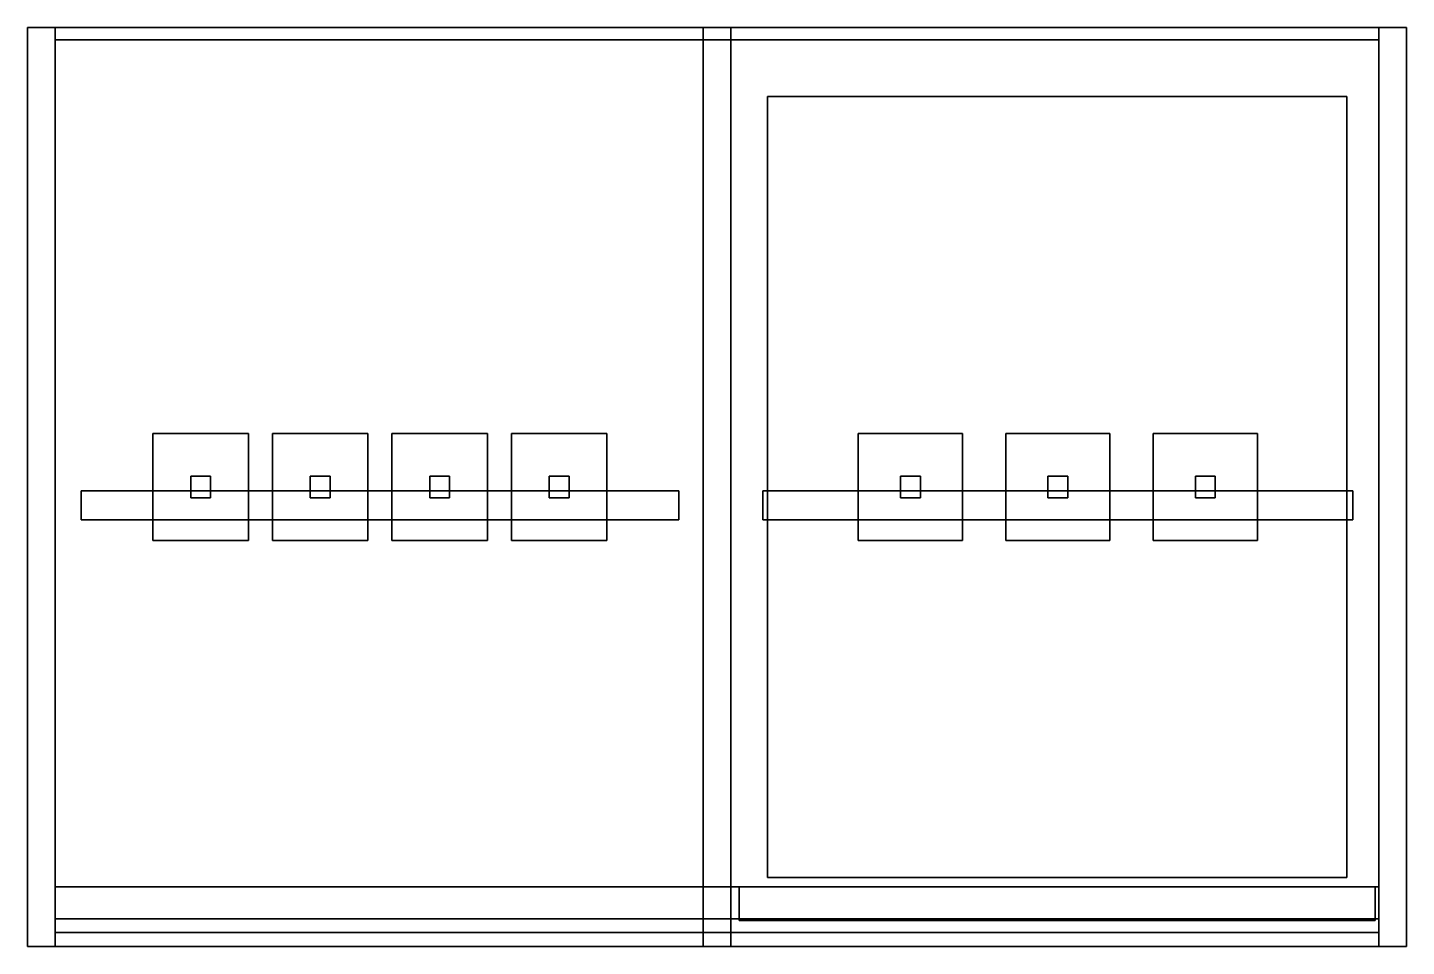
# Model space of a CAD drawing. Header units: millimetres. Extents: x 0 to 900, y -600 to 0.
import ezdxf

# ---------------------------------------------------------------- set-up
doc = ezdxf.new("R2010")
doc.units = ezdxf.units.MM
for name, color, linetype in [('AKSESUAR', 7, 'Continuous'), ('ARKALIK', 7, 'Continuous'), ('ASKILIK', 7, 'Continuous'), ('BAZA', 7, 'Continuous'), ('BOLME', 7, 'Continuous'), ('CEKMECE', 7, 'Continuous'), ('GOVDE', 7, 'Continuous'), ('RAFLAR', 7, 'Continuous')]:
    doc.layers.add(name, color=color, linetype=linetype)

msp = doc.modelspace()

# ---------------------------------------------------------------- linework, layer by layer
at = {"layer": 'AKSESUAR'}
for points in [[(81.8, -335, 1470), (144.2, -335, 1470), (144.2, -265, 1470), (81.8, -265, 1470)], [(81.8, -335, 1810), (144.2, -335, 1810), (144.2, -265, 1810), (81.8, -265, 1810)], [(144.2, -265, 1470), (81.8, -265, 1470), (81.8, -265, 1810), (144.2, -265, 1810)], [(81.8, -265, 1470), (81.8, -335, 1470), (81.8, -335, 1810), (81.8, -265, 1810)], [(144.2, -335, 1470), (144.2, -265, 1470), (144.2, -265, 1810), (144.2, -335, 1810)], [(159.8, -335, 1470), (222.2, -335, 1470), (222.2, -265, 1470), (159.8, -265, 1470)], [(159.8, -335, 1810), (222.2, -335, 1810), (222.2, -265, 1810), (159.8, -265, 1810)], [(222.2, -265, 1470), (159.8, -265, 1470), (159.8, -265, 1810), (222.2, -265, 1810)], [(159.8, -265, 1470), (159.8, -335, 1470), (159.8, -335, 1810), (159.8, -265, 1810)], [(222.2, -335, 1470), (222.2, -265, 1470), (222.2, -265, 1810), (222.2, -335, 1810)], [(237.8, -335, 1470), (300.2, -335, 1470), (300.2, -265, 1470), (237.8, -265, 1470)], [(237.8, -335, 1810), (300.2, -335, 1810), (300.2, -265, 1810), (237.8, -265, 1810)], [(300.2, -265, 1470), (237.8, -265, 1470), (237.8, -265, 1810), (300.2, -265, 1810)], [(237.8, -265, 1470), (237.8, -335, 1470), (237.8, -335, 1810), (237.8, -265, 1810)], [(300.2, -335, 1470), (300.2, -265, 1470), (300.2, -265, 1810), (300.2, -335, 1810)], [(315.8, -335, 1470), (378.2, -335, 1470), (378.2, -265, 1470), (315.8, -265, 1470)], [(315.8, -335, 1810), (378.2, -335, 1810), (378.2, -265, 1810), (315.8, -265, 1810)], [(378.2, -265, 1470), (315.8, -265, 1470), (315.8, -265, 1810), (378.2, -265, 1810)], [(315.8, -265, 1470), (315.8, -335, 1470), (315.8, -335, 1810), (315.8, -265, 1810)], [(378.2, -335, 1470), (378.2, -265, 1470), (378.2, -265, 1810), (378.2, -335, 1810)], [(542.25, -335, 1470), (610.25, -335, 1470), (610.25, -265, 1470), (542.25, -265, 1470)], [(542.25, -335, 1810), (610.25, -335, 1810), (610.25, -265, 1810), (542.25, -265, 1810)], [(610.25, -265, 1470), (542.25, -265, 1470), (542.25, -265, 1810), (610.25, -265, 1810)], [(542.25, -265, 1470), (542.25, -335, 1470), (542.25, -335, 1810), (542.25, -265, 1810)], [(610.25, -335, 1470), (610.25, -265, 1470), (610.25, -265, 1810), (610.25, -335, 1810)], [(638.5, -335, 1470), (706.5, -335, 1470), (706.5, -265, 1470), (638.5, -265, 1470)], [(638.5, -335, 1810), (706.5, -335, 1810), (706.5, -265, 1810), (638.5, -265, 1810)], [(706.5, -265, 1470), (638.5, -265, 1470), (638.5, -265, 1810), (706.5, -265, 1810)], [(638.5, -265, 1470), (638.5, -335, 1470), (638.5, -335, 1810), (638.5, -265, 1810)], [(706.5, -335, 1470), (706.5, -265, 1470), (706.5, -265, 1810), (706.5, -335, 1810)], [(734.75, -335, 1470), (802.75, -335, 1470), (802.75, -265, 1470), (734.75, -265, 1470)], [(734.75, -335, 1810), (802.75, -335, 1810), (802.75, -265, 1810), (734.75, -265, 1810)], [(802.75, -265, 1470), (734.75, -265, 1470), (734.75, -265, 1810), (802.75, -265, 1810)], [(734.75, -265, 1470), (734.75, -335, 1470), (734.75, -335, 1810), (734.75, -265, 1810)], [(802.75, -335, 1470), (802.75, -265, 1470), (802.75, -265, 1810), (802.75, -335, 1810)], [(106.5, -307, 1809.5), (119.5, -307, 1809.5), (119.5, -293, 1809.5), (106.5, -293, 1809.5)], [(106.5, -307, 1914.5), (119.5, -307, 1914.5), (119.5, -293, 1914.5), (106.5, -293, 1914.5)], [(119.5, -293, 1809.5), (106.5, -293, 1809.5), (106.5, -293, 1914.5), (119.5, -293, 1914.5)], [(106.5, -293, 1809.5), (106.5, -307, 1809.5), (106.5, -307, 1914.5), (106.5, -293, 1914.5)], [(119.5, -307, 1809.5), (119.5, -293, 1809.5), (119.5, -293, 1914.5), (119.5, -307, 1914.5)], [(184.5, -307, 1809.5), (197.5, -307, 1809.5), (197.5, -293, 1809.5), (184.5, -293, 1809.5)], [(184.5, -307, 1914.5), (197.5, -307, 1914.5), (197.5, -293, 1914.5), (184.5, -293, 1914.5)], [(197.5, -293, 1809.5), (184.5, -293, 1809.5), (184.5, -293, 1914.5), (197.5, -293, 1914.5)], [(184.5, -293, 1809.5), (184.5, -307, 1809.5), (184.5, -307, 1914.5), (184.5, -293, 1914.5)], [(197.5, -307, 1809.5), (197.5, -293, 1809.5), (197.5, -293, 1914.5), (197.5, -307, 1914.5)], [(262.5, -307, 1809.5), (275.5, -307, 1809.5), (275.5, -293, 1809.5), (262.5, -293, 1809.5)], [(262.5, -307, 1914.5), (275.5, -307, 1914.5), (275.5, -293, 1914.5), (262.5, -293, 1914.5)], [(275.5, -293, 1809.5), (262.5, -293, 1809.5), (262.5, -293, 1914.5), (275.5, -293, 1914.5)], [(262.5, -293, 1809.5), (262.5, -307, 1809.5), (262.5, -307, 1914.5), (262.5, -293, 1914.5)], [(275.5, -307, 1809.5), (275.5, -293, 1809.5), (275.5, -293, 1914.5), (275.5, -307, 1914.5)], [(340.5, -307, 1809.5), (353.5, -307, 1809.5), (353.5, -293, 1809.5), (340.5, -293, 1809.5)], [(340.5, -307, 1914.5), (353.5, -307, 1914.5), (353.5, -293, 1914.5), (340.5, -293, 1914.5)], [(353.5, -293, 1809.5), (340.5, -293, 1809.5), (340.5, -293, 1914.5), (353.5, -293, 1914.5)], [(340.5, -293, 1809.5), (340.5, -307, 1809.5), (340.5, -307, 1914.5), (340.5, -293, 1914.5)], [(353.5, -307, 1809.5), (353.5, -293, 1809.5), (353.5, -293, 1914.5), (353.5, -307, 1914.5)], [(569.75, -307, 1809.5), (582.75, -307, 1809.5), (582.75, -293, 1809.5), (569.75, -293, 1809.5)], [(569.75, -307, 1914.5), (582.75, -307, 1914.5), (582.75, -293, 1914.5), (569.75, -293, 1914.5)], [(582.75, -293, 1809.5), (569.75, -293, 1809.5), (569.75, -293, 1914.5), (582.75, -293, 1914.5)], [(569.75, -293, 1809.5), (569.75, -307, 1809.5), (569.75, -307, 1914.5), (569.75, -293, 1914.5)], [(582.75, -307, 1809.5), (582.75, -293, 1809.5), (582.75, -293, 1914.5), (582.75, -307, 1914.5)], [(666, -307, 1809.5), (679, -307, 1809.5), (679, -293, 1809.5), (666, -293, 1809.5)], [(666, -307, 1914.5), (679, -307, 1914.5), (679, -293, 1914.5), (666, -293, 1914.5)], [(679, -293, 1809.5), (666, -293, 1809.5), (666, -293, 1914.5), (679, -293, 1914.5)], [(666, -293, 1809.5), (666, -307, 1809.5), (666, -307, 1914.5), (666, -293, 1914.5)], [(679, -307, 1809.5), (679, -293, 1809.5), (679, -293, 1914.5), (679, -307, 1914.5)], [(762.25, -307, 1809.5), (775.25, -307, 1809.5), (775.25, -293, 1809.5), (762.25, -293, 1809.5)], [(762.25, -307, 1914.5), (775.25, -307, 1914.5), (775.25, -293, 1914.5), (762.25, -293, 1914.5)], [(775.25, -293, 1809.5), (762.25, -293, 1809.5), (762.25, -293, 1914.5), (775.25, -293, 1914.5)], [(762.25, -293, 1809.5), (762.25, -307, 1809.5), (762.25, -307, 1914.5), (762.25, -293, 1914.5)], [(775.25, -307, 1809.5), (775.25, -293, 1809.5), (775.25, -293, 1914.5), (775.25, -307, 1914.5)], [(106.5, -307, 1809.5), (119.5, -307, 1809.5), (119.5, -307, 1914.5), (106.5, -307, 1914.5)], [(184.5, -307, 1809.5), (197.5, -307, 1809.5), (197.5, -307, 1914.5), (184.5, -307, 1914.5)], [(262.5, -307, 1809.5), (275.5, -307, 1809.5), (275.5, -307, 1914.5), (262.5, -307, 1914.5)], [(340.5, -307, 1809.5), (353.5, -307, 1809.5), (353.5, -307, 1914.5), (340.5, -307, 1914.5)], [(569.75, -307, 1809.5), (582.75, -307, 1809.5), (582.75, -307, 1914.5), (569.75, -307, 1914.5)], [(666, -307, 1809.5), (679, -307, 1809.5), (679, -307, 1914.5), (666, -307, 1914.5)], [(762.25, -307, 1809.5), (775.25, -307, 1809.5), (775.25, -307, 1914.5), (762.25, -307, 1914.5)], [(81.8, -335, 1470), (144.2, -335, 1470), (144.2, -335, 1810), (81.8, -335, 1810)], [(159.8, -335, 1470), (222.2, -335, 1470), (222.2, -335, 1810), (159.8, -335, 1810)], [(237.8, -335, 1470), (300.2, -335, 1470), (300.2, -335, 1810), (237.8, -335, 1810)], [(315.8, -335, 1470), (378.2, -335, 1470), (378.2, -335, 1810), (315.8, -335, 1810)], [(542.25, -335, 1470), (610.25, -335, 1470), (610.25, -335, 1810), (542.25, -335, 1810)], [(638.5, -335, 1470), (706.5, -335, 1470), (706.5, -335, 1810), (638.5, -335, 1810)], [(734.75, -335, 1470), (802.75, -335, 1470), (802.75, -335, 1810), (734.75, -335, 1810)]]:
    msp.add_3dface(points, dxfattribs=at)
at = {"layer": 'ARKALIK'}
for points in [[(18, -8, 18), (882, -8, 18), (882, 0, 18), (18, 0, 18)], [(18, -8, 2482), (882, -8, 2482), (882, 0, 2482), (18, 0, 2482)], [(882, 0, 18), (18, 0, 18), (18, 0, 2482), (882, 0, 2482)], [(18, 0, 18), (18, -8, 18), (18, -8, 2482), (18, 0, 2482)], [(882, -8, 18), (882, 0, 18), (882, 0, 2482), (882, -8, 2482)], [(18, -8, 18), (882, -8, 18), (882, -8, 2482), (18, -8, 2482)]]:
    msp.add_3dface(points, dxfattribs=at)
at = {"layer": 'ASKILIK'}
for points in [[(35, -321.5, 1910.5), (425, -321.5, 1910.5), (425, -302.5, 1910.5), (35, -302.5, 1910.5)], [(35, -321.5, 1929.5), (425, -321.5, 1929.5), (425, -302.5, 1929.5), (35, -302.5, 1929.5)], [(425, -302.5, 1910.5), (35, -302.5, 1910.5), (35, -302.5, 1929.5), (425, -302.5, 1929.5)], [(35, -302.5, 1910.5), (35, -321.5, 1910.5), (35, -321.5, 1929.5), (35, -302.5, 1929.5)], [(35, -321.5, 940.5), (425, -321.5, 940.5), (425, -302.5, 940.5), (35, -302.5, 940.5)], [(35, -321.5, 959.5), (425, -321.5, 959.5), (425, -302.5, 959.5), (35, -302.5, 959.5)], [(425, -302.5, 940.5), (35, -302.5, 940.5), (35, -302.5, 959.5), (425, -302.5, 959.5)], [(35, -302.5, 940.5), (35, -321.5, 940.5), (35, -321.5, 959.5), (35, -302.5, 959.5)], [(425, -321.5, 1910.5), (425, -302.5, 1910.5), (425, -302.5, 1929.5), (425, -321.5, 1929.5)], [(425, -321.5, 940.5), (425, -302.5, 940.5), (425, -302.5, 959.5), (425, -321.5, 959.5)], [(480, -321.5, 1910.5), (865, -321.5, 1910.5), (865, -302.5, 1910.5), (480, -302.5, 1910.5)], [(480, -321.5, 1929.5), (865, -321.5, 1929.5), (865, -302.5, 1929.5), (480, -302.5, 1929.5)], [(865, -302.5, 1910.5), (480, -302.5, 1910.5), (480, -302.5, 1929.5), (865, -302.5, 1929.5)], [(480, -302.5, 1910.5), (480, -321.5, 1910.5), (480, -321.5, 1929.5), (480, -302.5, 1929.5)], [(865, -321.5, 1910.5), (865, -302.5, 1910.5), (865, -302.5, 1929.5), (865, -321.5, 1929.5)], [(35, -321.5, 1910.5), (425, -321.5, 1910.5), (425, -321.5, 1929.5), (35, -321.5, 1929.5)], [(35, -321.5, 940.5), (425, -321.5, 940.5), (425, -321.5, 959.5), (35, -321.5, 959.5)], [(480, -321.5, 1910.5), (865, -321.5, 1910.5), (865, -321.5, 1929.5), (480, -321.5, 1929.5)]]:
    msp.add_3dface(points, dxfattribs=at)
at = {"layer": 'BAZA'}
for points in [[(18, -591), (882, -591), (882, -561), (18, -561)], [(18, -591, 130), (882, -591, 130), (882, -561, 130), (18, -561, 130)], [(882, -561), (18, -561), (18, -561, 130), (882, -561, 130)], [(18, -561), (18, -591), (18, -591, 130), (18, -561, 130)], [(882, -591), (882, -561), (882, -561, 130), (882, -591, 130)], [(18, -591), (882, -591), (882, -591, 130), (18, -591, 130)]]:
    msp.add_3dface(points, dxfattribs=at)
at = {"layer": 'BOLME'}
for points in [[(441, -600), (459, -600), (459, 0), (441, 0)], [(441, -600, 2150), (459, -600, 2150), (459, 0, 2150), (441, 0, 2150)], [(459, 0), (441, 0), (441, 0, 2150), (459, 0, 2150)], [(441, 0), (441, -600), (441, -600, 2150), (441, 0, 2150)], [(459, -600), (459, 0), (459, 0, 2150), (459, -600, 2150)], [(441, -600), (459, -600), (459, -600, 2150), (441, -600, 2150)]]:
    msp.add_3dface(points, dxfattribs=at)
at = {"layer": 'CEKMECE'}
for points in [[(483, -555, 292.5), (861, -555, 292.5), (861, -45, 292.5), (483, -45, 292.5)], [(483, -555, 477.5), (861, -555, 477.5), (861, -45, 477.5), (483, -45, 477.5)], [(861, -45, 292.5), (483, -45, 292.5), (483, -45, 477.5), (861, -45, 477.5)], [(483, -45, 292.5), (483, -555, 292.5), (483, -555, 477.5), (483, -45, 477.5)], [(483, -555, 507.5), (861, -555, 507.5), (861, -45, 507.5), (483, -45, 507.5)], [(483, -555, 692.5), (861, -555, 692.5), (861, -45, 692.5), (483, -45, 692.5)], [(861, -45, 507.5), (483, -45, 507.5), (483, -45, 692.5), (861, -45, 692.5)], [(483, -45, 507.5), (483, -555, 507.5), (483, -555, 692.5), (483, -45, 692.5)], [(483, -555, 722.5), (861, -555, 722.5), (861, -45, 722.5), (483, -45, 722.5)], [(483, -555, 907.5), (861, -555, 907.5), (861, -45, 907.5), (483, -45, 907.5)], [(861, -45, 722.5), (483, -45, 722.5), (483, -45, 907.5), (861, -45, 907.5)], [(483, -45, 722.5), (483, -555, 722.5), (483, -555, 907.5), (483, -45, 907.5)], [(861, -555, 292.5), (861, -45, 292.5), (861, -45, 477.5), (861, -555, 477.5)], [(861, -555, 507.5), (861, -45, 507.5), (861, -45, 692.5), (861, -555, 692.5)], [(861, -555, 722.5), (861, -45, 722.5), (861, -45, 907.5), (861, -555, 907.5)], [(483, -555, 292.5), (861, -555, 292.5), (861, -555, 477.5), (483, -555, 477.5)], [(483, -555, 507.5), (861, -555, 507.5), (861, -555, 692.5), (483, -555, 692.5)], [(483, -555, 722.5), (861, -555, 722.5), (861, -555, 907.5), (483, -555, 907.5)], [(464.5, -583, 280), (879.5, -583, 280), (879.5, -561, 280), (464.5, -561, 280)], [(464.5, -583, 490), (879.5, -583, 490), (879.5, -561, 490), (464.5, -561, 490)], [(879.5, -561, 280), (464.5, -561, 280), (464.5, -561, 490), (879.5, -561, 490)], [(464.5, -561, 280), (464.5, -583, 280), (464.5, -583, 490), (464.5, -561, 490)], [(464.5, -583, 495), (879.5, -583, 495), (879.5, -561, 495), (464.5, -561, 495)], [(464.5, -583, 705), (879.5, -583, 705), (879.5, -561, 705), (464.5, -561, 705)], [(879.5, -561, 495), (464.5, -561, 495), (464.5, -561, 705), (879.5, -561, 705)], [(464.5, -561, 495), (464.5, -583, 495), (464.5, -583, 705), (464.5, -561, 705)], [(464.5, -583, 710), (879.5, -583, 710), (879.5, -561, 710), (464.5, -561, 710)], [(464.5, -583, 920), (879.5, -583, 920), (879.5, -561, 920), (464.5, -561, 920)], [(879.5, -561, 710), (464.5, -561, 710), (464.5, -561, 920), (879.5, -561, 920)], [(464.5, -561, 710), (464.5, -583, 710), (464.5, -583, 920), (464.5, -561, 920)], [(879.5, -583, 280), (879.5, -561, 280), (879.5, -561, 490), (879.5, -583, 490)], [(879.5, -583, 495), (879.5, -561, 495), (879.5, -561, 705), (879.5, -583, 705)], [(879.5, -583, 710), (879.5, -561, 710), (879.5, -561, 920), (879.5, -583, 920)], [(464.5, -583, 280), (879.5, -583, 280), (879.5, -583, 490), (464.5, -583, 490)], [(464.5, -583, 495), (879.5, -583, 495), (879.5, -583, 705), (464.5, -583, 705)], [(464.5, -583, 710), (879.5, -583, 710), (879.5, -583, 920), (464.5, -583, 920)]]:
    msp.add_3dface(points, dxfattribs=at)
at = {"layer": 'GOVDE'}
for points in [[(0, -600), (18, -600), (18, 0), (0, 0)], [(0, -600, 2500), (18, -600, 2500), (18, 0, 2500), (0, 0, 2500)], [(18, 0), (0, 0), (0, 0, 2500), (18, 0, 2500)], [(0, 0), (0, -600), (0, -600, 2500), (0, 0, 2500)], [(18, -600), (18, 0), (18, 0, 2500), (18, -600, 2500)], [(18, -600), (882, -600), (882, 0), (18, 0)], [(18, -600, 18), (882, -600, 18), (882, 0, 18), (18, 0, 18)], [(882, 0), (18, 0), (18, 0, 18), (882, 0, 18)], [(18, 0), (18, -600), (18, -600, 18), (18, 0, 18)], [(18, -600, 2482), (882, -600, 2482), (882, 0, 2482), (18, 0, 2482)], [(18, -600, 2500), (882, -600, 2500), (882, 0, 2500), (18, 0, 2500)], [(882, 0, 2482), (18, 0, 2482), (18, 0, 2500), (882, 0, 2500)], [(18, 0, 2482), (18, -600, 2482), (18, -600, 2500), (18, 0, 2500)], [(882, -600), (900, -600), (900, 0), (882, 0)], [(882, -600, 2500), (900, -600, 2500), (900, 0, 2500), (882, 0, 2500)], [(900, 0), (882, 0), (882, 0, 2500), (900, 0, 2500)], [(882, 0), (882, -600), (882, -600, 2500), (882, 0, 2500)], [(882, -600), (882, 0), (882, 0, 18), (882, -600, 18)], [(882, -600, 2482), (882, 0, 2482), (882, 0, 2500), (882, -600, 2500)], [(900, -600), (900, 0), (900, 0, 2500), (900, -600, 2500)], [(0, -600), (18, -600), (18, -600, 2500), (0, -600, 2500)], [(18, -600), (882, -600), (882, -600, 18), (18, -600, 18)], [(18, -600, 2482), (882, -600, 2482), (882, -600, 2500), (18, -600, 2500)], [(882, -600), (900, -600), (900, -600, 2500), (882, -600, 2500)]]:
    msp.add_3dface(points, dxfattribs=at)
at = {"layer": 'RAFLAR'}
for points in [[(18, -582, 2126), (882, -582, 2126), (882, 0, 2126), (18, 0, 2126)], [(18, -582, 2144), (882, -582, 2144), (882, 0, 2144), (18, 0, 2144)], [(882, 0, 2126), (18, 0, 2126), (18, 0, 2144), (882, 0, 2144)], [(18, 0, 2126), (18, -582, 2126), (18, -582, 2144), (18, 0, 2144)], [(18, -582, 1111), (441, -582, 1111), (441, 0, 1111), (18, 0, 1111)], [(18, -582, 1129), (441, -582, 1129), (441, 0, 1129), (18, 0, 1129)], [(441, 0, 1111), (18, 0, 1111), (18, 0, 1129), (441, 0, 1129)], [(18, 0, 1111), (18, -582, 1111), (18, -582, 1129), (18, 0, 1129)], [(441, -582, 1111), (441, 0, 1111), (441, 0, 1129), (441, -582, 1129)], [(882, -582, 2126), (882, 0, 2126), (882, 0, 2144), (882, -582, 2144)], [(18, -582, 2126), (882, -582, 2126), (882, -582, 2144), (18, -582, 2144)], [(18, -582, 1111), (441, -582, 1111), (441, -582, 1129), (18, -582, 1129)]]:
    msp.add_3dface(points, dxfattribs=at)

doc.saveas('drawing.dxf')
